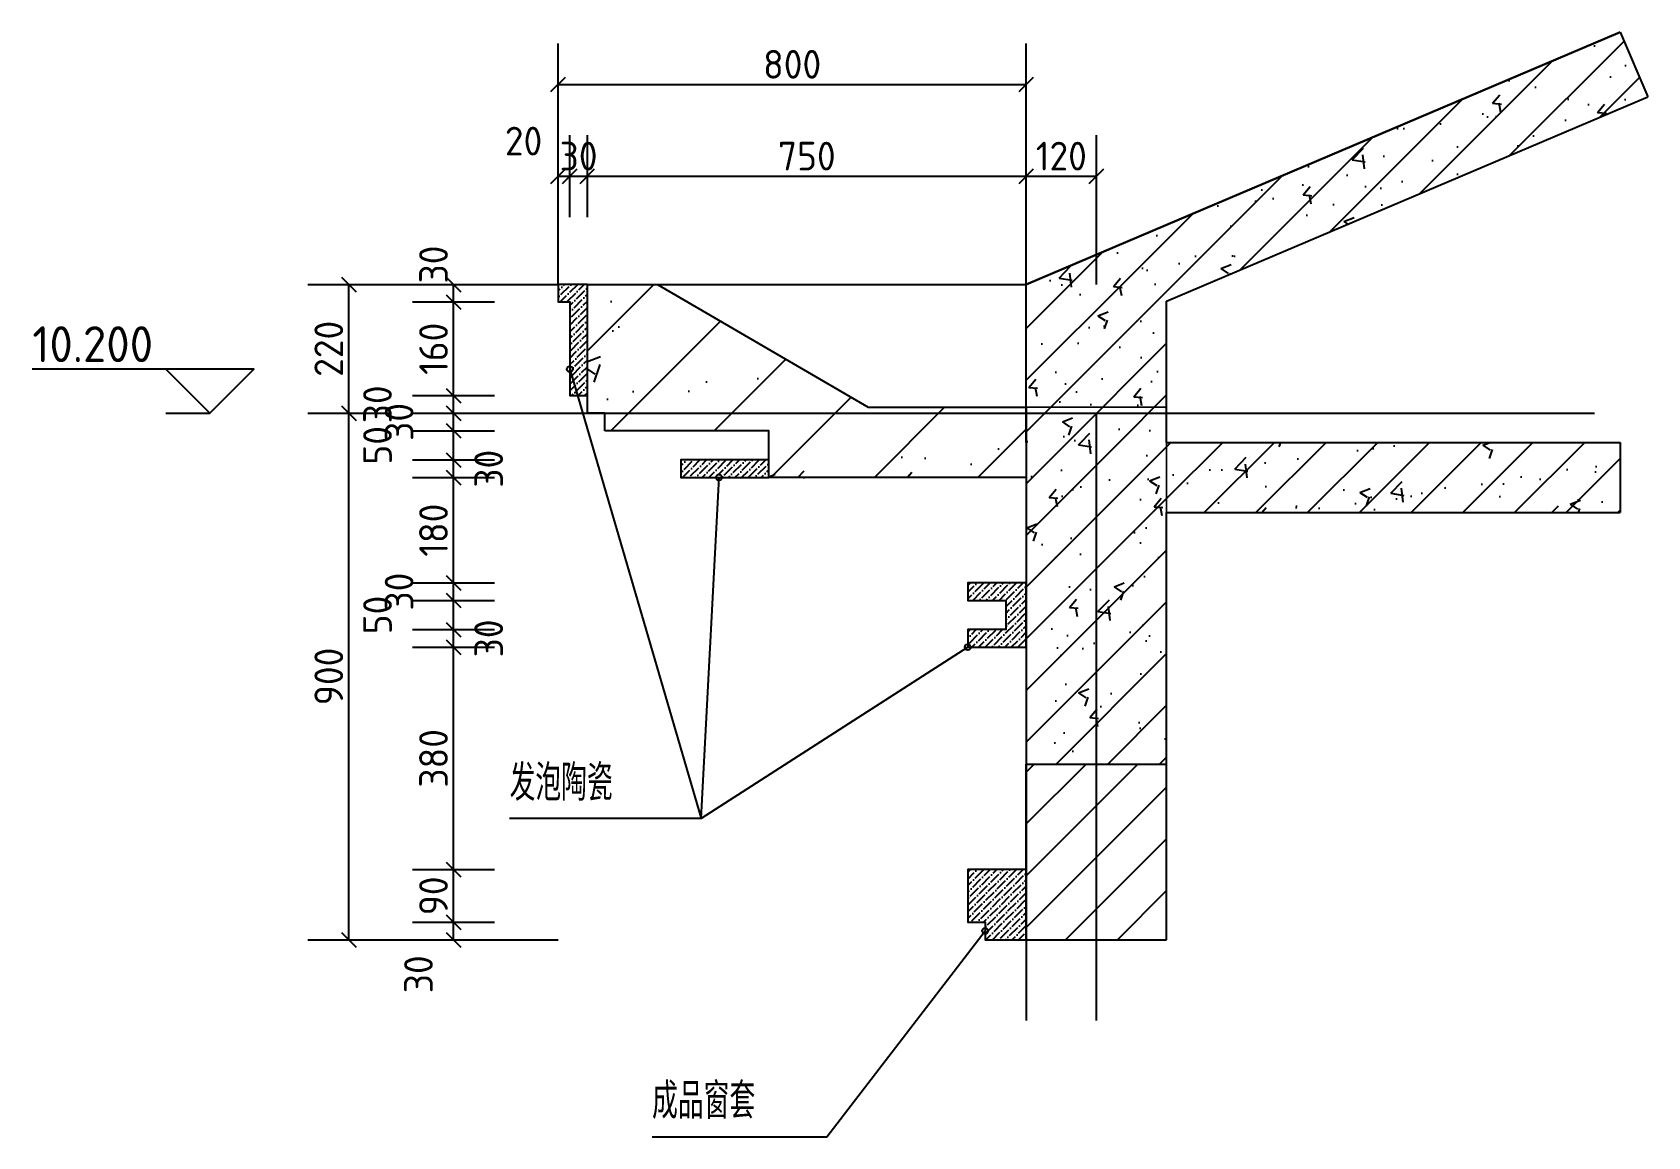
# Model space of a CAD drawing. Extents: x -3960 to 18260888, y -1151508 to 3284.
# Drawn here: x 18258128 to 18260888, y -1151508 to -1149620 of the extents above.
import ezdxf
from ezdxf.enums import TextEntityAlignment as Align

# ---------------------------------------------------------------- set-up
doc = ezdxf.new("R2010")
doc.units = 0
doc.header["$LTSCALE"] = 1000
doc.linetypes.add('DOTE', pattern=[2.42, 2, -0.2, 0.02, -0.2])
for name, color, linetype in [('COLUMN', 4, 'Continuous'), ('DIM_ELEV', 3, 'Continuous'), ('DIM_LEAD', 3, 'Continuous'), ('DOTE', 24, 'DOTE'), ('J-ANNO-填充图案', 251, 'Continuous'), ('J-LM-立面线脚1-0.18', 11, 'Continuous'), ('PUB_DIM', 25, 'Continuous'), ('PUB_HATCH', 8, 'Continuous'), ('WALL', 4, 'Continuous')]:
    doc.layers.add(name, color=color, linetype=linetype)
doc.layers.add('SD-REGION', color=2, linetype='Continuous', lineweight=0)
doc.styles.add('CADReader_TextStyle', font='tssdeng.shx', dxfattribs={"height": 0.2, "bigfont": 'gbcbig.shx'})
pattern_1 = [(45, (14457.5, 708.97), (-44.19417382, 44.19417382), []), (50, (14457.5, 708.97), (179.3150457, -15.6880337), [18.75, -206.25]), (355, (14457.5, 708.97), (-34.6878334, 188.0480334), [15, -165]), (100.4514, (14472.45, 707.66), (144.6273454, 172.3598855), [15.9350475, -175.285528]), (46.1842, (14457.5, 758.97), (266.8102622, -41.3797536), [28.125, -309.375]), (96.6356, (14479.74, 755.52), (233.6656764, 243.5294677), [23.902572, -262.92825]), (351.1842, (14457.5, 758.97), (233.6654863, 243.5296502), [22.5, -247.5]), (21, (14482.5, 746.47), (149.226763, -100.6547227), [18.75, -206.25]), (326, (14482.5, 746.47), (60.828833, 181.2875113), [15, -165]), (71.4514, (14494.94, 738.08), (210.0556571, 80.6326242), [15.9350475, -175.285528]), (37.5, (14457.5, 708.97), (3.03996383, 83.22346346), [0, -163, 0, -167.5, 0, -165.625]), (7.5, (14457.5, 708.97), (65.76738436, 98.60292797), [0, -95.5, 0, -159.25, 0, -63.125]), (327.5, (14401.75, 708.97), (133.45560904, -5.63871793), [0, -62.5, 0, -195, 0, -258.75]), (317.5, (14376.75, 708.97), (145.7965423, 25.0262456), [0, -81.25, 0, -129.5, 0, -183.75])]

msp = doc.modelspace()

# ---------------------------------------------------------------- hatches: boundary and pattern name
at = {"layer": 'J-ANNO-填充图案'}
h = msp.add_hatch(dxfattribs=at)
h.set_pattern_fill('ANSI36', color=256, scale=5)
h.set_pattern_definition([(45, (1180647.825, -310988.639), (4.2094950568, 15.434815208), [19.84375, -3.96875, 0, -3.96875])])
h.paths.add_polyline_path([(18259046.1, -1150081.2), (18259026.1, -1150081.2), (18259026.1, -1150051.2), (18259076.1, -1150051.2), (18259076.1, -1150241.2), (18259046.1, -1150241.2)])
h = msp.add_hatch(dxfattribs=at)
h.set_pattern_fill('ANSI36', color=256, scale=5)
h.set_pattern_definition([(45, (1180957.825, -311288.631), (4.2094950568, 15.434815208), [19.84375, -3.96875, 0, -3.96875])])
h.paths.add_polyline_path([(18259366.1, -1150381.2), (18259236.1, -1150381.2), (18259236.1, -1150351.2), (18259386.1, -1150351.2), (18259386.1, -1150381.2)])
h = msp.add_hatch(dxfattribs=at)
h.set_pattern_fill('ANSI36', color=256, scale=5)
h.set_pattern_definition([(45, (1181397.825, -311498.631), (4.2094950568, 15.434815208), [19.84375, -3.96875, 0, -3.96875])])
h.paths.add_polyline_path([(18259791.1, -1150591.2), (18259726.1, -1150591.2), (18259726.1, -1150561.2), (18259826.1, -1150561.2), (18259826.1, -1150671.2), (18259726.1, -1150671.2), (18259726.1, -1150641.2), (18259791.1, -1150641.2)])
h = msp.add_hatch(dxfattribs=at)
h.set_pattern_fill('ANSI36', color=256, scale=5)
h.set_pattern_definition([(45, (1181397.825, -311988.631), (4.2094950568, 15.434815208), [19.84375, -3.96875, 0, -3.96875])])
h.paths.add_polyline_path([(18259756.1, -1151171.2), (18259756.1, -1151141.2), (18259726.1, -1151141.2), (18259726.1, -1151051.2), (18259826.1, -1151051.2), (18259826.1, -1151171.2)])
at = {"layer": 'PUB_HATCH'}
h = msp.add_hatch(dxfattribs=at)
h.set_pattern_fill('钢筋混凝土', color=256, scale=25, style=0, pattern_type=2)
h.set_pattern_definition(pattern_1)
h.paths.add_polyline_path([(18259946.1, -1150000.3), (18259826.1, -1150051.2), (18260841.3, -1149620.3), (18260888.2, -1149730.8), (18260066.1, -1150079.7)], flags=0)
h = msp.add_hatch(dxfattribs=at)
h.set_pattern_fill('钢筋混凝土', color=256, scale=25, style=0, pattern_type=2)
h.set_pattern_definition(pattern_1)
h.paths.add_polyline_path([(18259826.1, -1150321.2), (18260066.1, -1150321.2), (18260066.1, -1150079.7), (18259946.1, -1150000.3), (18259826.1, -1150051.2)], flags=0)
h = msp.add_hatch(dxfattribs=at)
h.set_pattern_fill('钢筋混凝土', color=256, scale=50, style=0)
h.set_pattern_definition([(45, (670447.53, -266865.95), (-88.38834765, 88.38834765), []), (50, (670447.53, -266865.95), (358.6300913, -31.3760675), [37.5, -412.5]), (355, (670447.53, -266865.95), (-69.375667, 376.096067), [30, -330]), (100.4514, (670477.4, -266868.56), (289.254691, 344.719771), [31.870095, -350.571056]), (46.1842, (670447.53, -266765.95), (533.620524, -82.759507), [56.25, -618.75]), (96.6356, (670492, -266772.85), (467.331353, 487.058935), [47.805144, -525.8565]), (351.1842, (670447.5, -266765.95), (467.330973, 487.0593), [45, -495]), (21, (670497.53, -266790.95), (298.453526, -201.3094453), [37.5, -412.5]), (326, (670497.53, -266790.95), (121.657666, 362.5750225), [30, -330]), (71.4514, (670522.4, -266807.73), (420.111314, 161.2652484), [31.870095, -350.571056]), (37.5, (670447.53, -266865.95), (6.0799277, 166.4469269), [0, -326, 0, -335, 0, -331.25]), (7.5, (670447.53, -266865.95), (131.5347687, 197.205856), [0, -191, 0, -318.5, 0, -126.25]), (327.5, (670336.03, -266865.95), (266.9112181, -11.2774359), [0, -125, 0, -390, 0, -517.5]), (317.5, (670286.03, -266865.95), (291.5930847, 50.0524912), [0, -162.5, 0, -259, 0, -367.5])])
h.paths.add_polyline_path([(18259106.1, -1150301.2), (18259106.1, -1150271.2), (18259076.1, -1150271.2), (18259076.1, -1150051.2), (18259196.1, -1150051.2), (18259556.1, -1150261.2), (18259826.1, -1150261.2), (18259826.1, -1150381.2), (18259386.1, -1150381.2), (18259386.1, -1150301.2)])
h = msp.add_hatch(dxfattribs=at)
h.set_pattern_fill('钢筋混凝土', color=256, scale=25, style=0, pattern_type=2)
h.set_pattern_definition(pattern_1)
h.paths.add_polyline_path([(18259826.1, -1150871.2), (18260066.1, -1150871.2), (18260066.1, -1150321.2), (18259826.1, -1150321.2)], flags=0)
h = msp.add_hatch(dxfattribs=at)
h.set_pattern_fill('钢筋混凝土', color=256, scale=25, style=0, pattern_type=2)
h.set_pattern_definition(pattern_1)
h.paths.add_polyline_path([(18260066.1, -1150441.2), (18260841.3, -1150441.2), (18260841.3, -1150321.2), (18260066.1, -1150321.2)], flags=0)
h = msp.add_hatch(dxfattribs=at)
h.set_pattern_fill('普通砖', color=256, scale=25, style=0, pattern_type=2)
h.set_pattern_definition([(45, (14457.5, 753.85), (-44.1941915, 44.1941915), [])])
h.paths.add_polyline_path([(18259826.1, -1150871.2), (18259826.1, -1151171.2), (18260066.1, -1151171.2), (18260066.1, -1150871.2)], flags=0)

# ---------------------------------------------------------------- linework, layer by layer
at = {"layer": 'COLUMN'}
for points in [[(18259826.1, -1150321.2), (18259826.1, -1150871.2)], [(18260066.1, -1150871.2), (18260066.1, -1150441.2)], [(18259826.1, -1150871.2), (18260066.1, -1150871.2)]]:
    msp.add_lwpolyline(points, dxfattribs=at)
at = {"layer": 'DIM_ELEV', "linetype": 'Continuous'}
msp.add_line((18258356, -1150271.2), (18258431, -1150271.2), dxfattribs=at)
msp.add_lwpolyline([(18258356, -1150196.2), (18258431, -1150271.2), (18258506, -1150196.2), (18258127.6, -1150196.2)], dxfattribs=at)
at = {"layer": 'DIM_LEAD', "linetype": 'Continuous'}
for points in [[(18259046.1, -1150195.8), (18259270.6, -1150964.1), (18258943.2, -1150964.1)], [(18259726.1, -1150671.2), (18259270.6, -1150964.1), (18259301.1, -1150381.2)], [(18259186.7, -1151507.8), (18259485.1, -1151507.8), (18259756.1, -1151156.2)]]:
    msp.add_lwpolyline(points, dxfattribs=at)
for centre in [(18259046.1, -1150195.8), (18259301.1, -1150381.2), (18259301.1, -1150381.2), (18259726.1, -1150671.2), (18259756.1, -1151156.2), (18259756.1, -1151156.2)]:
    msp.add_circle(centre, 5, dxfattribs=at)
at = {"layer": 'DOTE'}
for p, q in [((18258797.2, -1150271.2), (18260841.3, -1150271.2)), ((18259946.1, -1151309), (18259946.1, -1150271.2))]:
    msp.add_line(p, q, dxfattribs=at)
at = {"layer": 'J-LM-立面线脚1-0.18'}
for p, q in [((18260841.3, -1149620.3), (18259826.1, -1150051.2)), ((18259196.1, -1150051.2), (18259826.1, -1150051.2)), ((18259826.1, -1150751.2), (18259826.1, -1151309))]:
    msp.add_line(p, q, dxfattribs=at)
for points in [[(18259076.1, -1150051.2), (18259026.1, -1150051.2), (18259026.1, -1150081.2), (18259046.1, -1150081.2), (18259046.1, -1150241.2), (18259076.1, -1150241.2)], [(18259386.1, -1150351.2), (18259236.1, -1150351.2), (18259236.1, -1150381.2), (18259386.1, -1150381.2)], [(18259826.1, -1150561.2), (18259726.1, -1150561.2), (18259726.1, -1150591.2), (18259791.1, -1150591.2), (18259791.1, -1150641.2), (18259726.1, -1150641.2), (18259726.1, -1150671.2), (18259826.1, -1150671.2)], [(18259826.1, -1151051.2), (18259726.1, -1151051.2), (18259726.1, -1151141.2), (18259756.1, -1151141.2), (18259756.1, -1151171.2), (18259826.1, -1151171.2)]]:
    msp.add_lwpolyline(points, close=True, dxfattribs=at)
at = {"layer": 'PUB_DIM', "linetype": 'Continuous'}
for p, q in [((18259026.1, -1150051.2), (18259026.1, -1149639.3)), ((18259826.1, -1150051.2), (18259826.1, -1149639.3)), ((18259013.8, -1149721.7), (18259038.5, -1149696.9)), ((18259813.8, -1149721.7), (18259838.5, -1149696.9)), ((18259026.1, -1149709.3), (18259826.1, -1149709.3)), ((18259026.1, -1150051.2), (18259026.1, -1149796.2)), ((18259046.1, -1149936.2), (18259046.1, -1149796.2)), ((18259076.1, -1149936.2), (18259076.1, -1149796.2)), ((18259826.1, -1149936.2), (18259826.1, -1149796.2)), ((18259946.1, -1150051.2), (18259946.1, -1149796.2)), ((18259013.8, -1149878.5), (18259038.5, -1149853.8)), ((18259026.1, -1149866.2), (18259946.1, -1149866.2)), ((18259033.8, -1149878.5), (18259058.5, -1149853.8)), ((18259063.8, -1149878.5), (18259088.5, -1149853.8)), ((18259813.8, -1149878.5), (18259838.5, -1149853.8)), ((18259933.8, -1149878.5), (18259958.5, -1149853.8)), ((18258598.5, -1150051.2), (18259026.1, -1150051.2)), ((18258656.1, -1150038.8), (18258680.8, -1150063.6)), ((18258668.5, -1151171.2), (18258668.5, -1150051.2)), ((18258777.5, -1150051.2), (18259026.1, -1150051.2)), ((18258835.1, -1150038.8), (18258859.9, -1150063.6)), ((18258847.5, -1151171.2), (18258847.5, -1150051.2)), ((18258777.5, -1150081.2), (18258917.5, -1150081.2)), ((18258835.1, -1150068.8), (18258859.9, -1150093.6)), ((18258777.5, -1150241.2), (18258917.5, -1150241.2)), ((18258835.1, -1150228.8), (18258859.9, -1150253.6)), ((18258598.5, -1150271.2), (18258738.5, -1150271.2)), ((18258656.1, -1150258.8), (18258680.8, -1150283.6)), ((18258777.5, -1150271.2), (18258917.5, -1150271.2)), ((18258835.1, -1150258.8), (18258859.9, -1150283.6)), ((18258777.5, -1150301.2), (18258917.5, -1150301.2)), ((18258835.1, -1150288.8), (18258859.9, -1150313.6)), ((18258777.5, -1150351.2), (18258917.5, -1150351.2)), ((18258835.1, -1150338.8), (18258859.9, -1150363.6)), ((18258777.5, -1150381.2), (18258917.5, -1150381.2)), ((18258835.1, -1150368.8), (18258859.9, -1150393.6)), ((18258835.1, -1150548.8), (18258859.9, -1150573.6)), ((18258777.5, -1150561.2), (18258917.5, -1150561.2)), ((18258835.1, -1150578.8), (18258859.9, -1150603.6)), ((18258777.5, -1150591.2), (18258917.5, -1150591.2)), ((18258777.5, -1150641.2), (18258917.5, -1150641.2)), ((18258835.1, -1150628.8), (18258859.9, -1150653.6)), ((18258835.1, -1150658.8), (18258859.9, -1150683.6)), ((18258777.5, -1150671.2), (18258917.5, -1150671.2)), ((18258777.5, -1151051.2), (18258917.5, -1151051.2)), ((18258835.1, -1151038.8), (18258859.9, -1151063.6)), ((18258835.1, -1151128.8), (18258859.9, -1151153.6)), ((18258656.1, -1151158.8), (18258680.8, -1151183.6)), ((18258777.5, -1151141.2), (18258917.5, -1151141.2)), ((18258835.1, -1151158.8), (18258859.9, -1151183.6)), ((18258598.5, -1151171.2), (18259026.1, -1151171.2)), ((18258777.5, -1151171.2), (18259026.1, -1151171.2))]:
    msp.add_line(p, q, dxfattribs=at)
at = {"layer": 'PUB_HATCH'}
msp.add_lwpolyline([(18259106.1, -1150301.2), (18259106.1, -1150271.2), (18259076.1, -1150271.2), (18259076.1, -1150051.2), (18259196.1, -1150051.2), (18259556.1, -1150261.2), (18259826.1, -1150261.2), (18259826.1, -1150381.2), (18259386.1, -1150381.2), (18259386.1, -1150301.2)], close=True, dxfattribs=at)
at = {"layer": 'SD-REGION'}
for points in [[(18259826.1, -1150261.2), (18260066.1, -1150261.2), (18260066.1, -1150871.2), (18259826.1, -1150871.2)], [(18259826.1, -1150871.2), (18260066.1, -1150871.2), (18260066.1, -1150261.2), (18259826.1, -1150261.2)], [(18260066.1, -1150321.2), (18260841.3, -1150321.2), (18260841.3, -1150441.2), (18260066.1, -1150441.2)], [(18260066.1, -1150441.2), (18260841.3, -1150441.2), (18260841.3, -1150321.2), (18260066.1, -1150321.2)]]:
    msp.add_lwpolyline(points, close=True, dxfattribs=at)
at = {"layer": 'WALL'}
for p, q in [((18259076.1, -1150271.2), (18259076.1, -1150051.2)), ((18259076.1, -1150051.2), (18259196.1, -1150051.2)), ((18259196.1, -1150051.2), (18259556.1, -1150261.2)), ((18259106.1, -1150271.2), (18259076.1, -1150271.2)), ((18259106.1, -1150301.2), (18259106.1, -1150271.2)), ((18259556.1, -1150261.2), (18259826.1, -1150261.2)), ((18259826.1, -1150261.2), (18259826.1, -1150381.2)), ((18259386.1, -1150301.2), (18259106.1, -1150301.2)), ((18259386.1, -1150381.2), (18259386.1, -1150301.2)), ((18259826.1, -1150381.2), (18259386.1, -1150381.2))]:
    msp.add_line(p, q, dxfattribs=at)
for points in [[(18259826.1, -1150051.2), (18260841.3, -1149620.3)], [(18260841.3, -1149620.3), (18260888.2, -1149730.8)], [(18260066.1, -1150079.7), (18260888.2, -1149730.8)], [(18259826.1, -1150321.2), (18259826.1, -1150051.2)], [(18260066.1, -1150321.2), (18260066.1, -1150079.7)], [(18260066.1, -1150321.2), (18260841.3, -1150321.2)], [(18260841.3, -1150321.2), (18260841.3, -1150441.2)], [(18260066.1, -1150441.2), (18260841.3, -1150441.2)], [(18259826.1, -1151171.2), (18259826.1, -1150871.2)], [(18260066.1, -1151171.2), (18260066.1, -1150871.2)], [(18259826.1, -1151171.2), (18260066.1, -1151171.2)]]:
    msp.add_lwpolyline(points, dxfattribs=at)

# ---------------------------------------------------------------- texts
at = {"layer": 'DIM_ELEV', "color": 7, "style": 'CADReader_TextStyle'}
msp.add_text('10.200', height=61.25, dxfattribs=at).set_placement((18258127.6, -1150122.7), align=Align.TOP_LEFT)
at = {"layer": 'DIM_LEAD', "color": 7, "style": 'CADReader_TextStyle'}
for s, p in [('发泡陶瓷', (18258943.2, -1150872.2)), ('成品窗套', (18259186.7, -1151415.9))]:
    msp.add_text(s, height=61.25, dxfattribs=at).set_placement(p, align=Align.TOP_LEFT)
at = {"layer": 'PUB_DIM', "color": 7, "style": 'CADReader_TextStyle'}
for s, rotation, p in [('800', 360, (18259426.1, -1149650.5)), ('30', 360, (18259061.1, -1149807.4)), ('750', 360, (18259451.1, -1149807.4)), ('120', 360, (18259886.1, -1149807.4)), ('30', 450, (18258788.7, -1150017.2)), ('220', 450, (18258609.7, -1150161.2)), ('160', 450, (18258788.7, -1150161.2)), ('30', 450, (18258729.9, -1150286.2)), ('180', 450, (18258788.7, -1150471.2)), ('30', 450, (18258729.9, -1150576.2)), ('900', 450, (18258609.7, -1150721.2)), ('380', 450, (18258788.7, -1150861.2)), ('90', 450, (18258788.7, -1151096.2))]:
    msp.add_text(s, height=49, rotation=rotation, dxfattribs=at).set_placement(p, align=Align.TOP_CENTER)
for s, rotation, p in [('20', 360, (18258967.1, -1149806.2)), ('30', 450, (18258717.5, -1150256.2)), ('50', 450, (18258717.5, -1150326.2)), ('30', 450, (18258907.5, -1150366.2)), ('50', 450, (18258717.5, -1150616.2)), ('30', 450, (18258907.5, -1150656.2)), ('30', 450, (18258787.5, -1151230.2))]:
    msp.add_text(s, height=49, rotation=rotation, dxfattribs=at).set_placement(p, align=Align.MIDDLE_CENTER)

doc.saveas('drawing.dxf')
